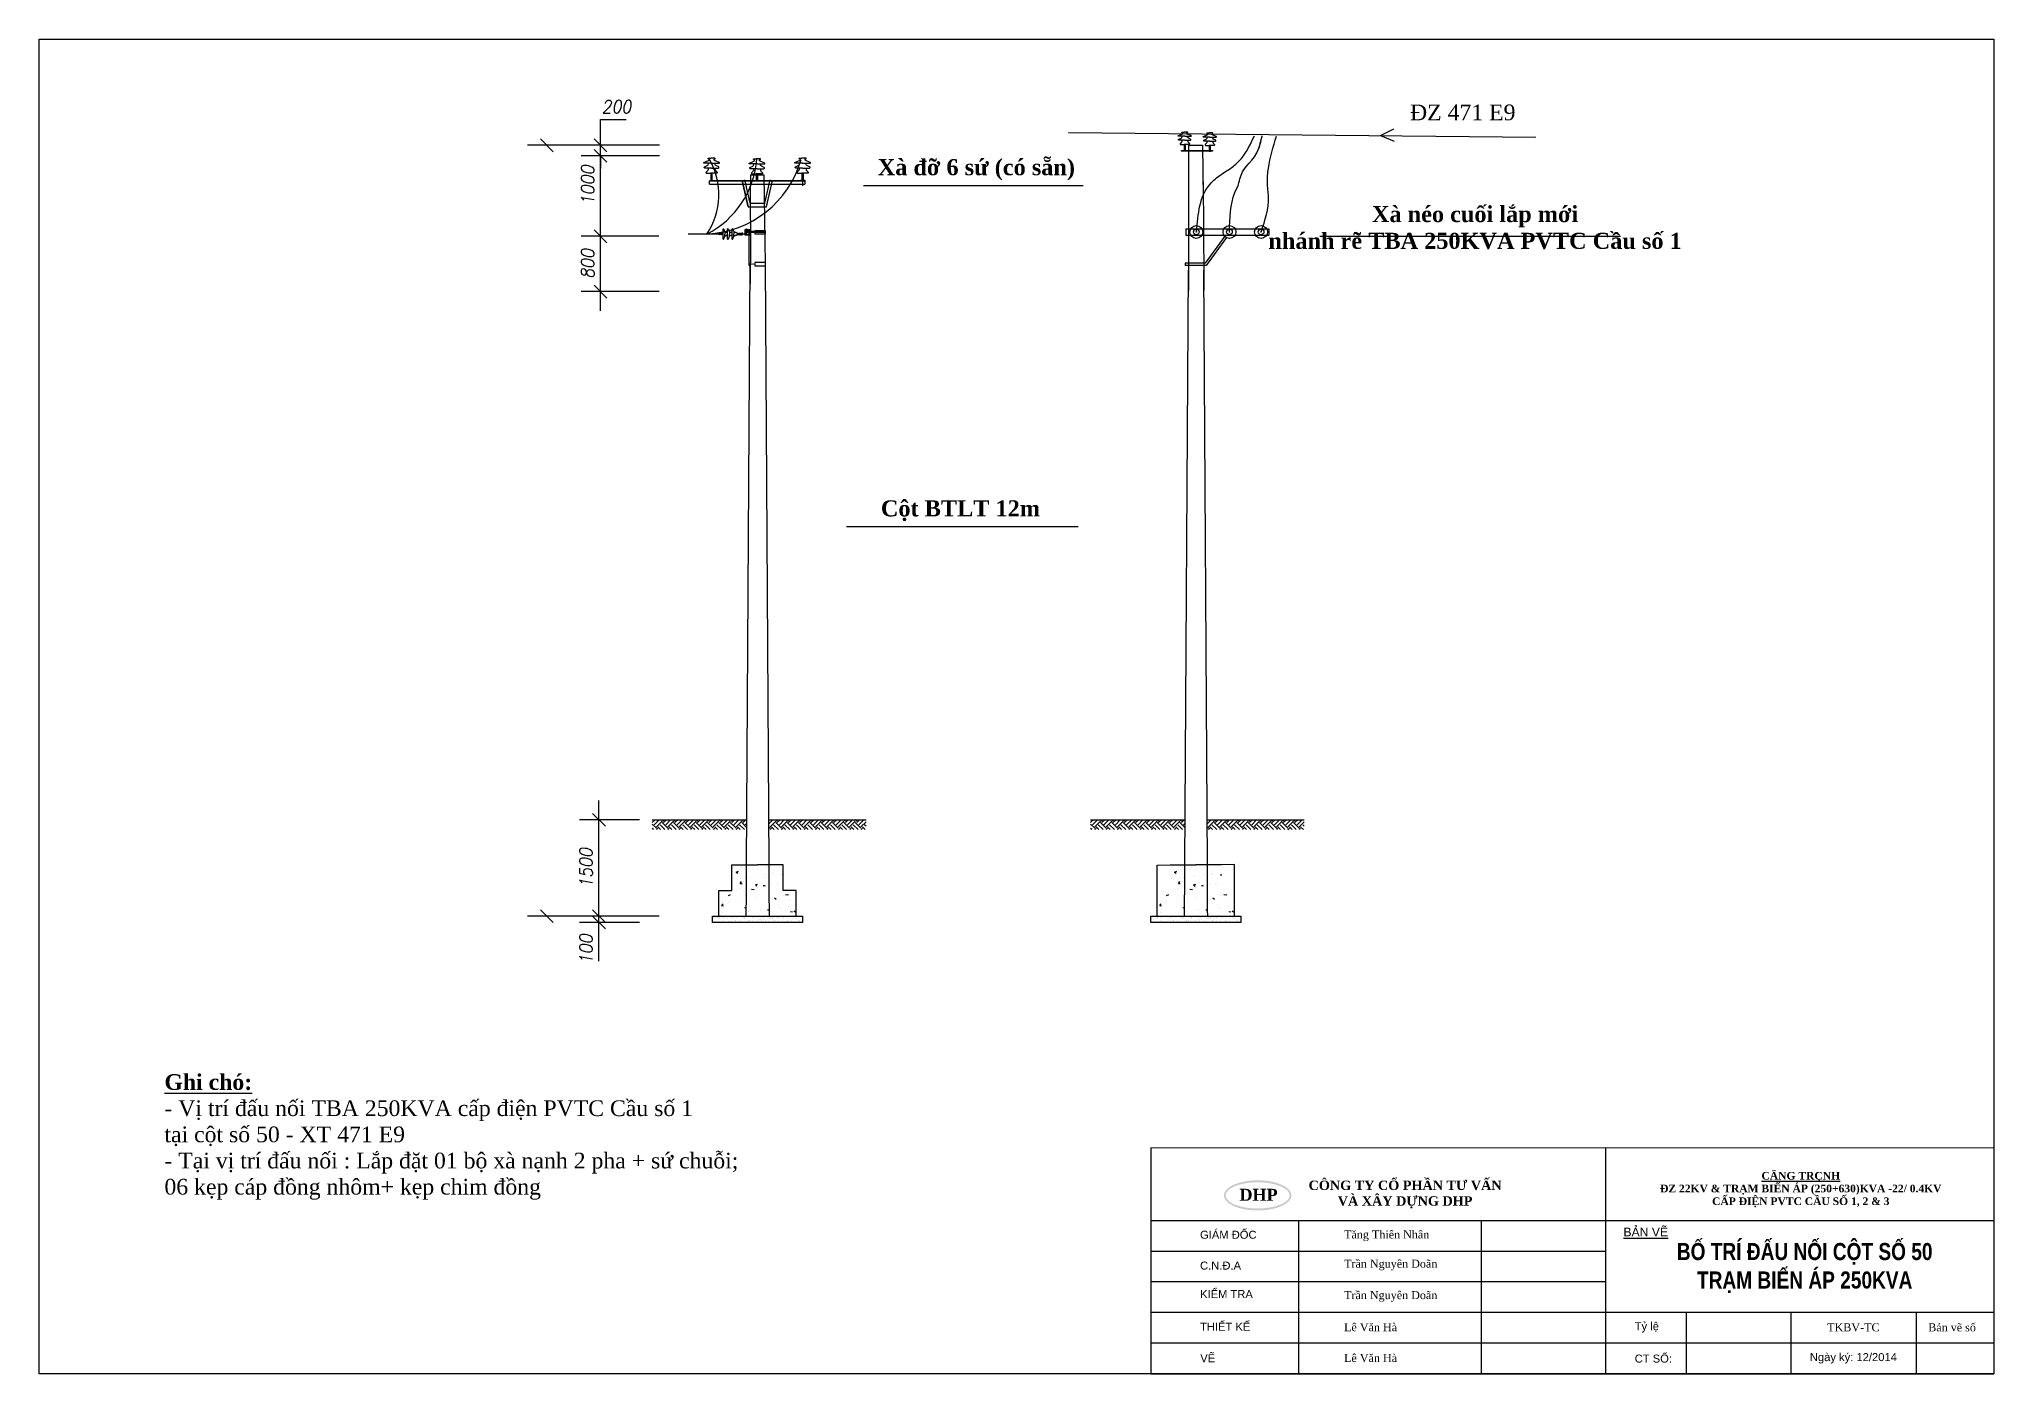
# Model space of a CAD drawing. Header units: inches. Extents: x -246336 to 136055, y -106871 to 69513.
# Drawn here: x -136536 to -116008, y -23762 to -9736 of the extents above; entities that cross this region are included whole.
import ezdxf

# ---------------------------------------------------------------- set-up
doc = ezdxf.new("R2010")
doc.units = ezdxf.units.IN
doc.header["$MEASUREMENT"] = 0
for name, pattern in [('ACAD_ISO10W100', [18.5, 12, -3, 0.5, -3]), ('DASHDOTX2', [2, 1, -0.5, 0, -0.5]), ('DASHEDX2', [1.5, 1, -0.5])]:
    doc.linetypes.add(name, pattern=pattern)
for name, color, linetype in [('kichthuoc', 7, 'Continuous'), ('KTEN', 7, 'Continuous'), ('T_VAT', 7, 'Continuous'), ('XA-TT1', 7, 'Continuous'), ('XA-TT2', 7, 'Continuous')]:
    doc.layers.add(name, color=color, linetype=linetype)
doc.styles.add('ANH', font='Vhavan.ttf', dxfattribs={"height": 2})
doc.styles.add('COM2', font='complex.shx', dxfattribs={"width": 0.9, "oblique": 10, "height": 2})
doc.styles.add('khung ten', font='Varr.ttf')
doc.styles.add('Kten', font='Vtimen.ttf')
doc.styles.add('VIET2', font='VNTIME_0.TTF', dxfattribs={"width": 0.8, "height": 2})
doc.styles.add('VIET25', font='VNTIME_0.TTF', dxfattribs={"height": 2.5})
doc.styles.add('VIET4', font='Vhtime.ttf', dxfattribs={"height": 4})

# ---------------------------------------------------------------- blocks, each defined once
blk = doc.blocks.new('*X142')
at = {"color": 0}
for p, q in [((96.01, 146.11), (96.01, 146.11)), ((98.68, 145.99), (98.68, 145.99)), ((99.67, 146.04), (99.67, 146.04)), ((96.02, 143.96), (96.02, 143.96)), ((96.08, 145.77), (96.08, 145.77)), ((96.48, 144.99), (96.83, 145.12)), ((96.48, 144.99), (96.73, 144.82)), ((97.06, 145.44), (97.06, 145.44)), ((97.08, 144.06), (97.08, 144.06)), ((97.08, 143.22), (97.32, 143.51)), ((97.08, 143.22), (97.38, 143.19)), ((97.14, 145.72), (97.14, 145.72)), ((97.34, 145.93), (97.34, 145.93)), ((97.68, 143.45), (97.68, 143.45)), ((97.91, 144.21), (97.91, 144.21)), ((99.46, 142.98), (99.81, 143.11)), ((99.46, 142.98), (99.71, 142.81)), ((99.6, 144.38), (99.6, 144.38)), ((99.73, 145.32), (99.73, 145.32)), ((100.35, 143.34), (100.35, 143.34)), ((100.74, 144.15), (100.74, 144.15)), ((101.07, 144.63), (101.07, 144.63)), ((101.34, 145.88), (101.34, 145.88)), ((101.94, 143.05), (101.94, 143.05)), ((102.2, 144.75), (102.2, 144.75)), ((102.32, 144.79), (102.32, 144.79)), ((102.4, 145.21), (102.4, 145.21)), ((102.9, 143.07), (102.9, 143.07)), ((103.02, 143.23), (103.02, 143.23)), ((103.65, 144.65), (103.65, 144.65)), ((103.66, 144.59), (103.79, 144.64)), ((103.66, 144.59), (103.79, 144.5)), ((94.18, 139.77), (94.43, 140.06)), ((94.39, 140.38), (94.39, 140.38)), ((94.45, 142.04), (94.45, 142.04)), ((94.71, 141.99), (94.71, 141.99)), ((95.26, 141.36), (95.61, 141.5)), ((95.28, 140.27), (95.28, 140.27)), ((96.6, 142.24), (96.6, 142.24)), ((96.96, 140.73), (96.96, 140.73)), ((97.02, 142.39), (97.02, 142.39)), ((98.44, 140.68), (98.44, 140.68)), ((98.84, 142.34), (99.28, 142.27)), ((99.54, 142.71), (99.54, 142.71)), ((99.69, 140.85), (99.69, 140.85)), ((99.76, 142.65), (99.76, 142.65)), ((100.66, 142.9), (100.96, 142.88)), ((101.01, 142.82), (101.01, 142.82)), ((101.59, 141.1), (101.59, 141.1)), ((102.05, 140.67), (102.05, 140.67)), ((102.45, 140.96), (102.7, 140.8)), ((103.1, 140), (103.1, 140)), ((103.85, 141.3), (103.85, 141.3)), ((104.17, 141.51), (104.62, 141.45)), ((104.71, 140.56), (104.71, 140.56)), ((104.74, 141.51), (104.74, 141.51)), ((93.97, 138.29), (93.97, 138.29)), ((94.18, 139.77), (94.48, 139.74)), ((94.33, 138.71), (94.33, 138.71)), ((97.13, 138.71), (97.13, 138.71)), ((97.77, 139.46), (98.07, 139.43)), ((98.38, 138.87), (98.38, 138.87)), ((100.27, 139.12), (100.27, 139.12)), ((101.36, 139.14), (101.66, 139.12)), ((103.43, 139.54), (103.43, 139.54)), ((104.68, 139.7), (104.68, 139.7)), ((104.94, 138.83), (105.24, 138.8)), ((105.43, 138.95), (105.68, 138.78)), ((105.77, 139.89), (105.77, 139.89))]:
    blk.add_line(p, q, dxfattribs=at)
blk = doc.blocks.new('*X141')
at = {"color": 0}
for p, q in [((84.21, 152.71), (84.63, 153.13)), ((84.85, 151.81), (84.21, 152.45)), ((84.52, 152.36), (85.29, 153.13)), ((84.85, 152.03), (85.74, 152.91)), ((86.16, 151.61), (85.41, 152.36)), ((85.96, 152.91), (85.74, 153.13)), ((86.62, 151.81), (85.74, 152.69)), ((85.96, 152.69), (86.4, 153.13)), ((86.29, 152.36), (87.06, 153.13)), ((86.62, 152.03), (87.5, 152.91)), ((87.93, 151.61), (87.17, 152.36)), ((88.39, 151.81), (87.5, 152.69)), ((87.73, 152.91), (87.51, 153.13)), ((87.73, 152.69), (88.17, 153.13)), ((88.06, 152.36), (88.83, 153.13)), ((88.39, 152.03), (89.27, 152.91)), ((89.69, 151.61), (88.94, 152.36)), ((89.49, 152.91), (89.27, 153.13)), ((90.16, 151.81), (89.27, 152.69)), ((89.49, 152.69), (89.93, 153.13)), ((89.82, 152.36), (90.6, 153.13)), ((90.16, 152.03), (91.04, 152.91)), ((91.46, 151.61), (90.71, 152.36)), ((91.26, 152.91), (91.04, 153.13)), ((91.92, 151.81), (91.04, 152.69)), ((91.26, 152.69), (91.7, 153.13)), ((91.59, 152.36), (92.36, 153.13)), ((91.92, 152.03), (92.81, 152.91)), ((93.23, 151.61), (92.48, 152.36)), ((93.03, 152.91), (92.81, 153.13)), ((93.69, 151.81), (92.81, 152.69)), ((93.03, 152.69), (93.47, 153.13)), ((93.36, 152.36), (94.13, 153.13)), ((93.69, 152.03), (94.58, 152.91)), ((95, 151.61), (94.24, 152.36)), ((94.8, 152.91), (94.58, 153.13)), ((95.46, 151.81), (94.58, 152.69)), ((94.8, 152.69), (95.24, 153.13)), ((95.13, 152.36), (95.9, 153.13)), ((95.46, 152.03), (96.34, 152.91)), ((96.77, 151.61), (96.01, 152.36)), ((97.23, 151.81), (96.34, 152.69)), ((96.56, 152.91), (96.35, 153.13)), ((96.56, 152.69), (97, 153.13)), ((96.9, 152.36), (97.67, 153.13)), ((97.23, 152.03), (98.11, 152.91)), ((98.53, 151.61), (97.78, 152.36)), ((98.33, 152.91), (98.11, 153.13)), ((98.85, 151.95), (98.11, 152.69)), ((98.33, 152.69), (98.77, 153.13)), ((98.66, 152.36), (98.86, 152.55)), ((102.29, 152.45), (102.97, 153.13)), ((102.29, 153.11), (102.31, 153.13)), ((102.53, 152.03), (103.41, 152.91)), ((103.84, 151.61), (103.08, 152.36)), ((104.3, 151.81), (103.41, 152.69)), ((103.64, 152.91), (103.42, 153.13)), ((103.64, 152.69), (104.08, 153.13)), ((103.97, 152.36), (104.74, 153.13)), ((104.3, 152.03), (105.18, 152.91)), ((105.6, 151.61), (104.85, 152.36)), ((105.4, 152.91), (105.18, 153.13)), ((106.07, 151.81), (105.18, 152.69)), ((105.4, 152.69), (105.84, 153.13)), ((105.73, 152.36), (106.51, 153.13)), ((106.07, 152.03), (106.95, 152.91)), ((107.37, 151.61), (106.62, 152.36)), ((107.17, 152.91), (106.95, 153.13)), ((107.83, 151.81), (106.95, 152.69)), ((107.17, 152.69), (107.61, 153.13)), ((107.5, 152.36), (108.27, 153.13)), ((107.83, 152.03), (108.72, 152.91)), ((109.14, 151.61), (108.39, 152.36)), ((108.94, 152.91), (108.72, 153.13)), ((109.6, 151.81), (108.72, 152.69)), ((108.94, 152.69), (109.38, 153.13)), ((109.27, 152.36), (110.04, 153.13)), ((109.6, 152.03), (110.49, 152.91)), ((110.91, 151.61), (110.15, 152.36)), ((110.71, 152.91), (110.49, 153.13)), ((111.37, 151.81), (110.49, 152.69)), ((110.71, 152.69), (111.15, 153.13)), ((111.04, 152.36), (111.81, 153.13)), ((111.37, 152.03), (112.25, 152.91)), ((112.68, 151.61), (111.92, 152.36)), ((113.14, 151.81), (112.25, 152.69)), ((112.47, 152.91), (112.26, 153.13)), ((112.47, 152.69), (112.91, 153.13)), ((112.81, 152.36), (113.58, 153.13)), ((113.14, 152.03), (114.02, 152.91)), ((114.44, 151.61), (113.69, 152.36)), ((114.24, 152.91), (114.02, 153.13)), ((114.9, 151.81), (114.02, 152.69)), ((114.24, 152.69), (114.68, 153.13)), ((114.57, 152.36), (115.34, 153.13)), ((114.9, 152.03), (115.79, 152.91)), ((116.21, 151.61), (115.46, 152.36)), ((116.01, 152.91), (115.79, 153.13)), ((116.67, 151.81), (115.79, 152.69)), ((116.01, 152.69), (116.45, 153.13)), ((116.34, 152.36), (117.11, 153.13)), ((116.67, 152.03), (117.46, 152.82)), ((117.46, 152.12), (117.23, 152.36)), ((84.39, 151.61), (84.21, 151.79)), ((84.87, 151.61), (85.07, 151.81)), ((85.5, 151.61), (85.07, 152.03)), ((86.64, 151.61), (86.84, 151.81)), ((87.26, 151.61), (86.84, 152.03)), ((88.41, 151.61), (88.61, 151.81)), ((89.03, 151.61), (88.61, 152.03)), ((90.18, 151.61), (90.38, 151.81)), ((90.8, 151.61), (90.38, 152.03)), ((91.94, 151.61), (92.14, 151.81)), ((92.57, 151.61), (92.14, 152.03)), ((93.71, 151.61), (93.91, 151.81)), ((94.34, 151.61), (93.91, 152.03)), ((95.48, 151.61), (95.68, 151.81)), ((96.1, 151.61), (95.68, 152.03)), ((97.25, 151.61), (97.45, 151.81)), ((97.87, 151.61), (97.45, 152.03)), ((102.53, 151.81), (102.3, 152.04)), ((102.55, 151.61), (102.75, 151.81)), ((103.17, 151.61), (102.75, 152.03)), ((104.32, 151.61), (104.52, 151.81)), ((104.94, 151.61), (104.52, 152.03)), ((106.09, 151.61), (106.29, 151.81)), ((106.71, 151.61), (106.29, 152.03)), ((107.85, 151.61), (108.05, 151.81)), ((108.48, 151.61), (108.05, 152.03)), ((109.62, 151.61), (109.82, 151.81)), ((110.25, 151.61), (109.82, 152.03)), ((111.39, 151.61), (111.59, 151.81)), ((112.01, 151.61), (111.59, 152.03)), ((113.16, 151.61), (113.36, 151.81)), ((113.78, 151.61), (113.36, 152.03)), ((114.92, 151.61), (115.13, 151.81)), ((115.55, 151.61), (115.13, 152.03)), ((116.69, 151.61), (116.89, 151.81)), ((117.32, 151.61), (116.89, 152.03))]:
    blk.add_line(p, q, dxfattribs=at)
blk = doc.blocks.new('*X140')
at = {"color": 0}
for p, q in [((93.65, 137.9), (93.65, 137.9)), ((93.76, 137.84), (93.76, 137.84)), ((93.91, 137.94), (93.91, 137.94)), ((94.02, 137.32), (94.02, 137.32)), ((94.32, 137.99), (94.32, 137.99)), ((94.51, 137.36), (94.51, 137.36)), ((94.56, 137.99), (94.56, 137.99)), ((94.62, 137.78), (94.62, 137.78)), ((94.65, 137.91), (94.65, 137.91)), ((95, 138.08), (95, 138.08)), ((95.08, 137.51), (95.08, 137.51)), ((95.1, 137.98), (95.1, 137.98)), ((95.26, 138.11), (95.26, 138.11)), ((95.31, 137.85), (95.31, 137.85)), ((95.32, 137.34), (95.32, 137.34)), ((95.97, 137.83), (95.97, 137.83)), ((96.07, 137.36), (96.07, 137.36)), ((96.59, 137.95), (96.59, 137.95)), ((96.6, 137.33), (96.6, 137.33)), ((96.66, 137.98), (96.66, 137.98)), ((96.87, 137.85), (96.87, 137.85)), ((97.08, 137.49), (97.08, 137.49)), ((97.18, 137.41), (97.18, 137.41)), ((97.28, 137.85), (97.28, 137.85)), ((97.63, 137.37), (97.63, 137.37)), ((97.95, 137.38), (97.95, 137.38)), ((98.15, 137.2), (98.15, 137.2)), ((98.22, 137.99), (98.22, 137.99)), ((98.41, 137.23), (98.41, 137.23)), ((98.43, 137.85), (98.43, 137.85)), ((98.56, 137.84), (98.56, 137.84)), ((98.59, 137.93), (98.59, 137.93)), ((98.68, 137.85), (98.68, 137.85)), ((98.81, 137.29), (98.81, 137.29)), ((99.11, 137.45), (99.11, 137.45)), ((99.19, 137.37), (99.19, 137.37)), ((99.26, 137.4), (99.26, 137.4)), ((99.49, 137.38), (99.49, 137.38)), ((99.75, 137.41), (99.75, 137.41)), ((99.77, 137.99), (99.77, 137.99)), ((99.91, 137.89), (99.91, 137.89)), ((99.98, 137.85), (99.98, 137.85)), ((100.16, 137.47), (100.16, 137.47)), ((100.54, 137.39), (100.54, 137.39)), ((100.62, 137.89), (100.62, 137.89)), ((100.74, 137.37), (100.74, 137.37)), ((100.84, 137.56), (100.84, 137.56)), ((101.1, 137.59), (101.1, 137.59)), ((101.12, 137.43), (101.12, 137.43)), ((101.21, 137.35), (101.21, 137.35)), ((101.22, 137.91), (101.22, 137.91)), ((101.33, 137.99), (101.33, 137.99)), ((101.51, 137.64), (101.51, 137.64)), ((101.54, 137.86), (101.54, 137.86)), ((101.89, 137.44), (101.89, 137.44)), ((102.19, 137.73), (102.19, 137.73)), ((102.3, 137.37), (102.3, 137.37)), ((102.45, 137.77), (102.45, 137.77)), ((102.5, 137.9), (102.5, 137.9)), ((102.62, 137.87), (102.62, 137.87)), ((102.71, 137.79), (102.71, 137.79)), ((102.85, 137.82), (102.85, 137.82)), ((102.89, 137.99), (102.89, 137.99)), ((103.1, 137.86), (103.1, 137.86)), ((103.15, 137.39), (103.15, 137.39)), ((103.2, 137.46), (103.2, 137.46)), ((103.53, 137.91), (103.53, 137.91)), ((103.79, 137.94), (103.79, 137.94)), ((103.85, 137.95), (103.85, 137.95)), ((103.86, 137.38), (103.86, 137.38)), ((104.2, 138), (104.2, 138)), ((104.44, 138), (104.44, 138)), ((104.48, 137.45), (104.48, 137.45)), ((104.65, 137.83), (104.65, 137.83)), ((104.66, 137.86), (104.66, 137.86)), ((104.88, 138.09), (104.88, 138.09)), ((105.14, 138.12), (105.14, 138.12)), ((105.15, 137.97), (105.15, 137.97)), ((105.15, 137.37), (105.15, 137.37)), ((105.24, 137.29), (105.24, 137.29)), ((105.41, 137.38), (105.41, 137.38)), ((105.83, 137.5), (105.83, 137.5)), ((106, 138), (106, 138)), ((106.21, 137.87), (106.21, 137.87)), ((106.43, 137.96), (106.43, 137.96)), ((106.65, 137.81), (106.65, 137.81)), ((106.74, 137.72), (106.74, 137.72)), ((106.97, 137.38), (106.97, 137.38)), ((107.14, 137.52), (107.14, 137.52)), ((107.18, 137.33), (107.18, 137.33)), ((107.56, 138), (107.56, 138))]:
    blk.add_line(p, q, dxfattribs=at)
blk = doc.blocks.new('_OBLIQUE')
at = {"color": 0, "linetype": 'ByBlock'}
blk.add_line((-0.5, -0.5), (0.5, 0.5), dxfattribs=at)
blk = doc.blocks.new('SUDUNG')
at = {"layer": 'XA-TT1', "linetype": 'Continuous'}
for points in [[(0, 1.17), (-0.52, 1.17, -0.756652), (-0.53, 1.23), (-0.21, 1.36, 0.805003), (-0.22, 1.48, -1.319257), (-0.22, 1.52), (-0.06, 1.52)], [(0, 1.17), (0.52, 1.17, 0.756652), (0.53, 1.23), (0.21, 1.36, -0.805003), (0.22, 1.48, 1.319257), (0.22, 1.52), (-0.06, 1.52)], [(0, 0.84), (-0.47, 0.84, -0.745259), (-0.49, 0.92), (-0.3, 1.01, 0.255502), (-0.21, 1.16)], [(-0.21, 0.84), (-0.27, 0.67), (-0.38, 0.55, 0.566381), (-0.35, 0.48), (0, 0.48)], [(0, 0.84), (0.47, 0.84, 0.745259), (0.49, 0.92), (0.3, 1.01, -0.255502), (0.21, 1.16)], [(0.21, 0.84), (0.27, 0.67), (0.38, 0.55, -0.566381), (0.35, 0.48), (0, 0.48)]]:
    blk.add_lwpolyline(points, format="xyb", dxfattribs=at)
blk.add_lwpolyline([(-0.05, 0.48), (-0.05, 0), (0.05, 0), (0.05, 0.48)], close=True, dxfattribs=at)
blk = doc.blocks.new('A$C12321B95')
at = {"layer": 'XA-TT1', "linetype": 'Continuous', "xscale": -2.7, "yscale": 2.7, "zscale": 2.7, "rotation": 90}
blk.add_blockref('SUDUNG', (4.09, 1.48), dxfattribs=at)
blk = doc.blocks.new('546')
for p, q in [((26076, 3613), (26074.9, 3613)), ((26075.2, 3613), (26075.2, 3613)), ((26075.5, 3613), (26075.2, 3613)), ((26075.5, 3613.2), (26075.3, 3613.2)), ((26075.3, 3613), (26075.3, 3613.1)), ((26075.4, 3613.1), (26075.4, 3613)), ((26075.4, 3613.1), (26075.4, 3613)), ((26075.5, 3613.2), (26075.6, 3613.2)), ((26075.5, 3613), (26075.8, 3613)), ((26075.6, 3613.1), (26075.6, 3613)), ((26075.7, 3613), (26075.7, 3613.1)), ((26075.8, 3613), (26075.8, 3613)), ((26076, 3613), (26076.4, 3613.3)), ((26077.1, 3613.3), (26076.4, 3613.3)), ((26085.4, 3617.6), (26084.3, 3614.6)), ((26084.3, 3614.6), (26084.3, 3612.5)), ((26086.3, 3618), (26085.9, 3618)), ((26086.3, 3618), (26086.3, 3607)), ((26090.2, 3617.6), (26089.1, 3614.6)), ((26089.1, 3614.6), (26089.1, 3612.5)), ((26091, 3618), (26090.7, 3618)), ((26091, 3618), (26091, 3607)), ((26094.9, 3617.6), (26093.8, 3614.6)), ((26093.8, 3614.6), (26093.8, 3612.5)), ((26095.7, 3618), (26095.4, 3618)), ((26095.7, 3618), (26095.7, 3607)), ((26095.8, 3613.1), (26097.1, 3613.1)), ((26097.3, 3612.9), (26097.2, 3613)), ((26097.6, 3612.9), (26097.6, 3613)), ((26097.8, 3613.1), (26099.4, 3613.1)), ((26098.1, 3613.1), (26098.2, 3613.1)), ((26077.1, 3612.8), (26074.9, 3612.8)), ((26077.1, 3612.1), (26074.9, 3612.1)), ((26076, 3612), (26074.9, 3612)), ((26075.2, 3611.9), (26075.2, 3612)), ((26075.5, 3611.9), (26075.2, 3611.9)), ((26075.5, 3611.9), (26075.3, 3611.9)), ((26075.3, 3611.9), (26075.3, 3611.8)), ((26075.5, 3611.7), (26075.3, 3611.7)), ((26075.4, 3612.1), (26075.4, 3612.8)), ((26075.4, 3611.8), (26075.4, 3611.9)), ((26075.4, 3611.8), (26075.4, 3611.9)), ((26075.4, 3611.7), (26075.4, 3611.6)), ((26075.4, 3611.6), (26075.5, 3611.6)), ((26075.4, 3611.6), (26075.4, 3611.6)), ((26075.4, 3611.6), (26075.5, 3611.6)), ((26075.5, 3611.9), (26075.6, 3611.9)), ((26075.5, 3611.9), (26075.8, 3611.9)), ((26075.5, 3611.7), (26075.6, 3611.7)), ((26075.6, 3611.6), (26075.5, 3611.6)), ((26075.6, 3611.6), (26075.5, 3611.6)), ((26075.6, 3612.1), (26075.6, 3612.8)), ((26075.6, 3611.8), (26075.6, 3611.9)), ((26075.6, 3611.7), (26075.6, 3611.6)), ((26075.6, 3611.6), (26075.6, 3611.6)), ((26075.7, 3611.9), (26075.7, 3611.8)), ((26075.8, 3611.9), (26075.8, 3612)), ((26076, 3612), (26076.4, 3611.6)), ((26077.1, 3611.6), (26076.4, 3611.6)), ((26077.1, 3612.8), (26078, 3612.8)), ((26077.1, 3612.1), (26078, 3612.1)), ((26077.9, 3612.1), (26078.1, 3612.1)), ((26078, 3612.8), (26078.1, 3612.8)), ((26079.5, 3612.8), (26080.3, 3612.8)), ((26079.5, 3612.1), (26080.3, 3612.1)), ((26084.3, 3610.3), (26084.3, 3612.5)), ((26085.4, 3607.3), (26084.3, 3610.3)), ((26086.3, 3607), (26085.9, 3607)), ((26089.1, 3610.3), (26089.1, 3612.5)), ((26090.2, 3607.3), (26089.1, 3610.3)), ((26091, 3607), (26090.7, 3607)), ((26093.8, 3610.3), (26093.8, 3612.5)), ((26094.9, 3607.3), (26093.8, 3610.3)), ((26095.7, 3607), (26095.4, 3607)), ((26095.8, 3611.8), (26097.1, 3611.8)), ((26097.3, 3612), (26097.2, 3611.9)), ((26097.6, 3612), (26097.6, 3611.9)), ((26097.8, 3611.8), (26099.4, 3611.8)), ((26098.1, 3611.8), (26098.2, 3611.8))]:
    blk.add_line(p, q)
at = {"color": 4}
for p, q in [((26075.5, 3613.7), (26075.5, 3611)), ((26075.4, 3612.1), (26075.4, 3612.3)), ((26075.4, 3612.3), (26075.6, 3612.3)), ((26075.4, 3611.6), (26075.4, 3611.7)), ((26075.6, 3612.1), (26075.6, 3612.3)), ((26075.6, 3611.6), (26075.6, 3611.7))]:
    blk.add_line(p, q, dxfattribs=at)
at = {"color": 9}
for p, q in [((26100.1, 3612.6), (26105.1, 3612.6)), ((26100.1, 3612.3), (26105.3, 3612.3))]:
    blk.add_line(p, q, dxfattribs=at)
for centre, radius in [((26078.8, 3612.5), 0.528), ((26077.1, 3612.5), 0.372)]:
    blk.add_circle(centre, radius)
for centre, radius, start, end in [((26075.3, 3613.1), 0.0644, 32.9022, 147.0978), ((26075.5, 3612.9), 0.224, 60.3023, 119.6977), ((26075.5, 3612.9), 0.224, 60.3023, 119.6977), ((26075.6, 3613.1), 0.0644, 32.9022, 147.0978), ((26077.1, 3612.5), 0.868, 25.3769, 90), ((26078.8, 3612.5), 0.803, 213.6951, 146.3049), ((26080.9, 3612.5), 0.753, 90, 270), ((26085.9, 3617.5), 0.496, 90, 160.2802), ((26090.7, 3617.5), 0.496, 90, 160.2802), ((26095.4, 3617.5), 0.496, 90, 160.2802), ((26096.9, 3612.8), 0.37, 25.6706, 58.4804), ((26098, 3612.8), 0.37, 121.5196, 154.3294), ((26099.4, 3612.5), 0.686, 270, 90), ((26075.3, 3611.9), 0.0644, 32.9022, 147.0978), ((26075.3, 3611.8), 0.0644, 212.9022, 327.0978), ((26075.5, 3611.7), 0.224, 60.3023, 119.6977), ((26075.5, 3611.9), 0.224, 240.3023, 299.6977), ((26075.5, 3611.9), 0.224, 240.3023, 299.6977), ((26075.6, 3611.9), 0.0644, 32.9022, 147.0978), ((26075.6, 3611.8), 0.0644, 212.9022, 327.0978), ((26077.1, 3612.5), 0.868, 270, 334.6231), ((26078, 3613), 0.165, 270, 326.3049), ((26078, 3611.9), 0.165, 33.6951, 90), ((26085.9, 3607.5), 0.496, 199.7198, 270), ((26090.7, 3607.5), 0.496, 199.7198, 270), ((26095.4, 3607.5), 0.496, 199.7198, 270), ((26096.9, 3612.1), 0.37, 301.5196, 334.3294), ((26097.4, 3613.1), 0.198, 225.0339, 314.9661), ((26097.4, 3611.9), 0.198, 45.0339, 134.9661), ((26098, 3612.1), 0.37, 205.6706, 238.4804), ((26099.4, 3612.5), 0.293, 90, 270), ((26099.4, 3612.5), 0.293, 270, 90)]:
    blk.add_arc(centre, radius, start, end)
for points in [[(26080.9, 3613.2), (26081.3, 3613.3), (26081.7, 3613.6), (26082.2, 3614.1), (26083.5, 3614.3), (26083.9, 3614.7), (26084.3, 3614.6)], [(26080.9, 3611.7), (26081.3, 3611.6), (26081.7, 3611.3), (26082.2, 3610.8), (26083.5, 3610.7), (26083.9, 3610.2), (26084.3, 3610.3)]]:
    blk.add_spline(points, degree=3)
for points, knots in [([(26086.3, 3613.4), (26086.3, 3613.5), (26086.6, 3613.7), (26087.1, 3614.4), (26088.2, 3613.9), (26088.6, 3614.8), (26089, 3614.6), (26089.1, 3614.6)], [17.292777, 17.292777, 17.292777, 17.292777, 24.779036, 47.769228, 85.139292, 103.993282, 117.459235, 117.459235, 117.459235, 117.459235]), ([(26091, 3613.5), (26091.1, 3613.5), (26091.3, 3613.8), (26091.7, 3614.4), (26092.9, 3613.9), (26093.3, 3614.8), (26093.7, 3614.6), (26093.8, 3614.6)], [20.754354, 20.754354, 20.754354, 20.754354, 24.779036, 47.769228, 85.139292, 103.993282, 117.459235, 117.459235, 117.459235, 117.459235]), ([(26086.3, 3611.5), (26086.3, 3611.4), (26086.6, 3611.2), (26087.1, 3610.5), (26088.2, 3611), (26088.6, 3610.1), (26089, 3610.3), (26089.1, 3610.3)], [17.292777, 17.292777, 17.292777, 17.292777, 24.779036, 47.769228, 85.139292, 103.993282, 117.459235, 117.459235, 117.459235, 117.459235]), ([(26091, 3611.4), (26091.1, 3611.4), (26091.3, 3611.2), (26091.7, 3610.5), (26092.9, 3611), (26093.3, 3610.1), (26093.7, 3610.3), (26093.8, 3610.3)], [20.754354, 20.754354, 20.754354, 20.754354, 24.779036, 47.769228, 85.139292, 103.993282, 117.459235, 117.459235, 117.459235, 117.459235])]:
    blk.add_open_spline(points, degree=3, knots=knots)
blk.add_open_spline([(26105.1, 3612.6), (26105.1, 3612.6), (26105.2, 3612.4), (26105.2, 3612.3), (26105.3, 3612.3)], degree=3, knots=[23.521858, 23.521858, 23.521858, 23.521858, 27.44351, 31.421956, 31.421956, 31.421956, 31.421956], dxfattribs=at)
blk = doc.blocks.new('TDE')
h = blk.add_hatch(color=5)
edge = h.paths.add_edge_path()
edge.add_ellipse((2364, -115), major_axis=(-277, 0), ratio=0.448156, start_angle=0, end_angle=360)
edge = h.paths.add_edge_path(flags=16)
edge.add_ellipse((2364, -115), major_axis=(262, 0), ratio=0.409156, start_angle=0, end_angle=360)
h.paths.add_polyline_path([(2191, -37), (2540, -37), (2540, -184), (2191, -184)], flags=8)
at = {"insert": (2215, -61), "char_height": 98, "width": 363.53, "attachment_point": 1, "style": 'ANH'}
blk.add_mtext('{\\fTimes New Roman|b1|i0|c0|p18;\\C1;DHP}', dxfattribs=at)

msp = doc.modelspace()

# ---------------------------------------------------------------- hatches: boundary and pattern name
h = msp.add_hatch(color=256)
edge = h.paths.add_edge_path()
edge.add_arc((-124384.442, -11762.977), 1.826, 0, 360)
h = msp.add_hatch(color=256)
edge = h.paths.add_edge_path()
edge.add_arc((-124035.742, -11762.992), 1.826, 0, 360)
h = msp.add_hatch(color=256)
edge = h.paths.add_edge_path()
edge.add_arc((-123704.054, -11762.775), 1.826, 0, 360)

# ---------------------------------------------------------------- linework, layer by layer
at = {"color": 4}
for p, q in [((-130640.282, -10852.058), (-130640.282, -10582.058)), ((-130640.282, -10582.058), (-130371.77, -10582.058)), ((-130022.358, -10852.058), (-131406.509, -10852.058)), ((-130022.358, -10852.058), (-130842.782, -10852.058)), ((-130640.282, -11784.692), (-130640.282, -10759.903)), ((-130640.282, -10962.403), (-130640.282, -10852.058)), ((-130022.459, -10962.403), (-130842.782, -10962.403)), ((-130022.459, -10962.403), (-130842.782, -10962.403)), ((-130640.282, -10962.403), (-130640.282, -11097.403)), ((-130640.282, -12592.123), (-130640.282, -11605.388)), ((-130029.42, -11807.887), (-130842.782, -11807.887)), ((-130029.375, -11807.888), (-130842.782, -11807.888)), ((-130025.583, -12389.623), (-130842.782, -12389.623)), ((-130026.225, -18952.125), (-131406.509, -18952.125))]:
    msp.add_line(p, q, dxfattribs=at)
at = {"linetype": 'Continuous'}
msp.add_line((-125726.34, -10717.104), (-120818.841, -10767.327), dxfattribs=at)
for p, q in [((-129070.27, -11460.771), (-128920.214, -11458.715)), ((-129090.073, -11500.146), (-128896.969, -11499.187)), ((-129087.834, -11497.333), (-128899.208, -11496.374)), ((-129448.201, -11784.612), (-129719.35, -11784.612)), ((-129126.675, -11744.777), (-129126.675, -11793.317)), ((-129126.675, -11793.317), (-129078.075, -11793.377)), ((-129123.857, -11744.777), (-129123.857, -11789.849)), ((-129123.857, -11789.849), (-129078.183, -11789.849)), ((-123088.745, -11806.111), (-119928.887, -11806.111)), ((-119239.813, -23113.169), (-119239.813, -23762.326))]:
    msp.add_line(p, q)
at = {"color": 7}
for p, q in [((-124440.515, -11729.095), (-124427.015, -11729.095)), ((-123647.963, -11729.095), (-123661.463, -11729.095))]:
    msp.add_line(p, q, dxfattribs=at)
at = {"color": 2}
for p, q in [((-124086.285, -11807.789), (-124292.626, -12089.958)), ((-124068.408, -11822.104), (-124279.59, -12114.628)), ((-124292.626, -12089.958), (-124500.494, -12089.958)), ((-124500.494, -12089.958), (-124500.479, -12114.628)), ((-124279.59, -12114.628), (-124500.479, -12114.628))]:
    msp.add_line(p, q, dxfattribs=at)
at = {"color": 4, "linetype": 'Continuous'}
for p, q in [((-130231.802, -17939.625), (-130859.82, -17939.625)), ((-130231.802, -19019.625), (-130859.82, -19019.625))]:
    msp.add_line(p, q, dxfattribs=at)
for points in [[(-136536.48, -9736.032), (-116008.451, -9736.032), (-116008.451, -23762.326), (-136536.48, -23762.326)], [(-124539.233, -10905.803), (-124212.508, -10905.803), (-124212.508, -10914.555), (-124539.233, -10914.555)], [(-124483.335, -10905.803), (-124302.857, -10905.803), (-124302.857, -10914.555), (-124483.335, -10914.555)], [(-128923.251, -11766.883), (-129119.93, -11766.883), (-129119.93, -11754.46), (-128923.251, -11754.46)]]:
    msp.add_lwpolyline(points, close=True)
for points in [[(-129496.914, -11222.683), (-128495.664, -11222.683)], [(-129496.914, -11226.621), (-128495.664, -11226.621)], [(-129496.914, -11262.058), (-128495.664, -11262.058)], [(-129090.073, -11500.146), (-129153.855, -11222.833)], [(-129087.834, -11497.333), (-129151.114, -11222.203)], [(-129070.27, -11460.771), (-129126.445, -11216.529)], [(-128916.772, -11459.812), (-128860.597, -11215.57)], [(-128899.208, -11496.374), (-128835.928, -11221.244)], [(-128896.969, -11499.187), (-128833.187, -11221.874)], [(-128540.664, -11219.308), (-128540.664, -11222.683)], [(-128540.664, -11219.308), (-128495.664, -11219.308)], [(-128540.664, -11222.683), (-128495.664, -11222.683)], [(-128495.664, -11219.308), (-128495.664, -11222.683)], [(-128495.664, -11222.683), (-128495.664, -11262.058)], [(-128920.007, -11473.874), (-128916.772, -11459.812)], [(-129162.353, -11787.058), (-129162.353, -11781.435), (-129112.549, -11781.435), (-129112.544, -11731.631), (-129106.921, -11731.631), (-129106.921, -11787.058), (-129162.353, -11787.058)]]:
    msp.add_lwpolyline(points)
at = {"color": 9, "linetype": 'ACAD_ISO10W100', "ltscale": 0.5}
msp.add_lwpolyline([(-128518.164, -11201.111), (-128518.164, -11277.996)], dxfattribs=at)
at = {"color": 4, "linetype": 'DASHDOTX2'}
for points in [[(-129021.59, -11766.883), (-129087.791, -11766.883)], [(-129021.59, -11766.883), (-129087.791, -11766.883)], [(-129021.59, -12101.003), (-129087.791, -12101.003)], [(-129021.59, -12101.003), (-129087.791, -12101.003)]]:
    msp.add_lwpolyline(points, dxfattribs=at)
at = {"color": 3}
msp.add_lwpolyline([(-129078.165, -11771.382), (-129082.15, -11771.382), (-129082.15, -12112.061), (-129078.165, -12112.061)], close=True, dxfattribs=at)
at = {"color": 2}
for points in [[(-128907.417, -11750.107), (-129021.59, -11750.107), (-129021.59, -11783.658), (-128907.417, -11783.658)], [(-128907.417, -11750.107), (-129021.59, -11750.107), (-129021.59, -11783.658), (-128907.417, -11783.658)], [(-128907.417, -12084.227), (-129021.59, -12084.227), (-129021.59, -12117.778), (-128907.417, -12117.778)], [(-128907.417, -12084.227), (-129021.59, -12084.227), (-129021.59, -12117.778), (-128907.417, -12117.778)]]:
    msp.add_lwpolyline(points, close=True, dxfattribs=at)
for centre, radius in [((-124384.442, -11762.977), 67.538), ((-124035.742, -11762.992), 67.538), ((-123704.054, -11762.775), 67.538), ((-124384.442, -11762.977), 29.717), ((-124384.442, -11762.977), 1.826), ((-124035.742, -11762.992), 29.717), ((-124035.742, -11762.992), 1.826), ((-123704.054, -11762.775), 29.717), ((-123704.054, -11762.775), 1.826)]:
    msp.add_circle(centre, radius)
for centre, radius, start, end in [((-129957.893, -10928.447), 959.528, 296.8391997, 355.9447881), ((-130145.656, -11370.506), 746.39, 326.3022914, 29.7451079), ((-129574.577, -10702.717), 1083.045, 272.6407466, 344.0580149)]:
    msp.add_arc(centre, radius, start, end)
at = {"layer": 'kichthuoc', "color": 6}
for p, q in [((-124861.253, -21383.729), (-124861.253, -23762.326)), ((-124861.253, -21383.729), (-124861.253, -23762.326)), ((-124861.253, -21385.514), (-116008.451, -21383.729)), ((-124861.253, -21385.514), (-124861.253, -23762.326)), ((-116008.451, -21383.729), (-116008.451, -23762.326)), ((-116008.451, -21570.211), (-116008.451, -23762.326)), ((-124861.253, -23762.326), (-116008.451, -23762.326)), ((-124167.193, -23762.326), (-116008.451, -23762.326))]:
    msp.add_line(p, q, dxfattribs=at)
at = {"layer": 'KTEN'}
for p, q in [((-120087.86, -21384.551), (-120087.822, -23761.504)), ((-124861.253, -22150.083), (-116008.451, -22150.083)), ((-123311.541, -22150.083), (-123311.541, -23762.326)), ((-123311.309, -22150.02), (-123311.309, -23762.263)), ((-121392.972, -22150.083), (-121392.972, -23762.326)), ((-124861.253, -22471.112), (-120087.822, -22471.112)), ((-124861.253, -22792.14), (-120087.822, -22792.14)), ((-124861.253, -23113.169), (-120087.822, -23113.169)), ((-120087.822, -23113.169), (-116008.451, -23113.169)), ((-118142.434, -23113.169), (-118142.434, -23762.326)), ((-118142.203, -23113.106), (-118142.203, -23762.263)), ((-116826.318, -23113.169), (-116826.318, -23762.326)), ((-124861.253, -23434.198), (-120087.822, -23434.198)), ((-120087.822, -23434.198), (-116008.451, -23434.198))]:
    msp.add_line(p, q, dxfattribs=at)
at = {"layer": 'XA-TT1', "color": 3}
for q in [(-122309.053, -10680.773), (-122307.237, -10807.718)]:
    msp.add_line((-122451.672, -10750.616), q, dxfattribs=at)
at = {"layer": 'XA-TT1'}
msp.add_line((-129496.914, -11262.058), (-129496.914, -11226.621), dxfattribs=at)
at = {"layer": 'XA-TT2', "color": 2, "ltscale": 5}
for p, q in [((-124465.126, -10852.058), (-124465.263, -11908.173)), ((-124320.339, -10852.058), (-124313.318, -11403.289)), ((-129066.874, -11161.455), (-129067.727, -11403.29)), ((-129066.933, -11161.455), (-129066.966, -11204.79)), ((-128925.7, -11161.455), (-128920.973, -11403.296)), ((-128925.312, -11161.455), (-128925.251, -11204.79)), ((-124314.931, -11104.814), (-124310.276, -11612.086)), ((-129068.84, -11400.901), (-129067.511, -11874.622)), ((-128920.973, -11403.296), (-128911.473, -12096.918)), ((-124310.276, -11612.086), (-124305.734, -12375.112)), ((-129067.511, -11874.622), (-129070.091, -12308.102)), ((-129072.984, -12096.918), (-129110.578, -18412.125)), ((-128911.473, -12096.918), (-128873.878, -18412.125)), ((-124465.263, -11908.173), (-124467.644, -12377.294)), ((-124470.936, -12163.928), (-124508.131, -18412.125)), ((-124308.626, -12163.928), (-124271.431, -18412.125))]:
    msp.add_line(p, q, dxfattribs=at)
at = {"layer": 'XA-TT2', "color": 4, "linetype": 'Continuous'}
for p, q in [((-130657.32, -10941.792), (-130657.32, -10941.792)), ((-130657.32, -19426.307), (-130657.32, -17737.125))]:
    msp.add_line(p, q, dxfattribs=at)
at = {"layer": 'XA-TT2', "color": 3}
for p, q in [((-125572.624, -11277.258), (-127880.765, -11277.258)), ((-125624.057, -14862.417), (-128057.37, -14862.417)), ((-125624.057, -14862.417), (-126626.036, -14862.417))]:
    msp.add_line(p, q, dxfattribs=at)
at = {"layer": 'XA-TT2', "color": 5}
for p, q in [((-130096.802, -17939.625), (-129107.822, -17939.625)), ((-128876.634, -17939.625), (-127852.373, -17939.625)), ((-125494.354, -17939.625), (-124505.375, -17939.625)), ((-124274.187, -17939.625), (-123249.925, -17939.625))]:
    msp.add_line(p, q, dxfattribs=at)
at = {"layer": 'XA-TT2'}
for p, q in [((-129107.822, -17939.625), (-129108.827, -18042.596)), ((-128876.634, -17939.625), (-128875.63, -18042.596)), ((-124505.375, -17939.625), (-124506.379, -18042.596)), ((-124274.187, -17939.625), (-124273.183, -18042.596))]:
    msp.add_line(p, q, dxfattribs=at)
at = {"layer": 'XA-TT2', "color": 2}
for points in [[(-124465.126, -10852.058), (-124320.339, -10852.058)], [(-129066.933, -11161.455), (-128925.312, -11161.455)]]:
    msp.add_lwpolyline(points, dxfattribs=at)
at = {"layer": 'XA-TT2'}
for points in [[(-129072.675, -11793.377), (-129072.675, -11739.377), (-129126.675, -11739.377), (-129126.675, -11744.777), (-129078.075, -11744.777), (-129078.075, -11793.377)], [(-129072.675, -11793.377), (-129072.675, -11739.377), (-129126.675, -11739.377), (-129126.675, -11744.777), (-129078.075, -11744.777), (-129078.075, -11793.377)], [(-129464.728, -19019.625), (-129464.728, -18952.125), (-128519.728, -18952.125), (-128519.728, -19019.625)], [(-124862.281, -19019.625), (-124862.281, -18952.125), (-123917.281, -18952.125), (-123917.281, -19019.625)]]:
    msp.add_lwpolyline(points, close=True, dxfattribs=at)
for points in [[(-124494.04, -11729.095), (-123621.061, -11729.095)], [(-124494.04, -11729.095), (-124494.04, -11796.105)], [(-124494.04, -11796.105), (-123621.061, -11796.105)], [(-123621.061, -11729.095), (-123621.061, -11796.105)], [(-129397.228, -18952.125), (-129397.228, -18682.125), (-129262.228, -18682.125), (-129262.228, -18412.125), (-128992.228, -18412.125)], [(-128587.228, -18952.125), (-128587.228, -18682.125), (-128722.228, -18682.125), (-128722.228, -18412.125), (-128992.228, -18412.125)], [(-124794.781, -18952.125), (-124794.781, -18414.733), (-124659.781, -18412.125), (-124659.781, -18412.125), (-124389.781, -18412.125)], [(-123984.781, -18952.125), (-123984.781, -18411.146), (-124119.781, -18412.125), (-124119.781, -18412.125), (-124389.781, -18412.125)]]:
    msp.add_lwpolyline(points, dxfattribs=at)
at = {"layer": 'XA-TT2', "color": 2, "linetype": 'DASHEDX2'}
for points in [[(-129110.578, -18412.125), (-129113.728, -18952.125)], [(-128873.878, -18412.125), (-128870.728, -18952.125)], [(-124508.131, -18412.125), (-124511.281, -18952.125)], [(-124271.431, -18412.125), (-124268.281, -18952.125)]]:
    msp.add_lwpolyline(points, dxfattribs=at)
at = {"layer": 'XA-TT2', "color": 5}
for points in [[(-124382.616, -11762.977), (-124236.379, -11255.969), (-124127.807, -11162.387), (-124007.979, -11080.502), (-123910.664, -10990.087), (-123774.732, -10751.557)], [(-124035.767, -11761.166), (-123978.058, -11347.422), (-123936.88, -11248.22), (-123914.368, -11165.873), (-123728.072, -10883.48), (-123693.618, -10753.457), (-123728.072, -10883.48)], [(-123702.228, -11762.775), (-123625.983, -11394.158), (-123637.239, -11244.479), (-123626.797, -11094.8), (-123542.344, -10757.002)]]:
    msp.add_spline(points, degree=3, dxfattribs=at)

# ---------------------------------------------------------------- block references
at = {"color": 4, "xscale": 135.0000000000819, "yscale": 135.0000000000819, "zscale": 135}
for p, rotation in [((-131204.009, -10852.058), 90), ((-130640.282, -10852.058), 270), ((-130640.282, -10962.403), 90), ((-130640.282, -10962.403), 90), ((-130640.282, -11807.887), 270), ((-130640.282, -11807.888), 90), ((-130640.282, -12389.623), 270), ((-131204.009, -18952.125), 270)]:
    msp.add_blockref('_OBLIQUE', p, dxfattribs=dict(at, rotation=rotation))
at = {"xscale": 10, "yscale": 10, "zscale": 10, "rotation": 180}
msp.add_blockref('546', (131603.506, 24339.883), dxfattribs=at)
at = {"xscale": 1.280987133213785, "yscale": 1.280987131394795, "zscale": 1.280987136}
msp.add_blockref('TDE', (-126768.247, -21738.928), dxfattribs=at)
at = {"layer": 'XA-TT1', "rotation": 90}
for p, xscale, yscale, zscale in [((-124436.225, -10714.133), -46.81130433261842, 46.81130433261842, 46.81130433256156), ((-124172.826, -10722.884), -46.81130433261842, 46.81130433261842, 46.81130433256156), ((-129391.16, -10988.99), -56.25, 56.25, 56.25), ((-128914.193, -10996.303), -56.25, 56.25, 56.25), ((-128434.849, -10988.99), -56.25, 56.25, 56.25)]:
    msp.add_blockref('A$C12321B95', p, dxfattribs=dict(at, xscale=xscale, yscale=yscale, zscale=zscale))
at = {"layer": 'XA-TT2', "color": 4, "linetype": 'Continuous', "xscale": 135.0000000000819, "yscale": 135.0000000000819, "zscale": 135}
for p, rotation in [((-130657.32, -17939.625), 90), ((-130657.32, -18952.125), 270), ((-130657.32, -19019.625), 90)]:
    msp.add_blockref('_OBLIQUE', p, dxfattribs=dict(at, rotation=rotation))
at = {"layer": 'XA-TT2', "xscale": 67.50000000065484, "yscale": 67.50000000004093, "zscale": 67.5}
for name, p in [('*X141', (-135780.986, -28275.957)), ('*X141', (-131178.539, -28275.957)), ('*X142', (-135728.122, -28275.957)), ('*X142', (-131125.674, -28275.957)), ('*X140', (-135780.986, -28275.957)), ('*X140', (-131178.539, -28275.957))]:
    msp.add_blockref(name, p, dxfattribs=at)

# ---------------------------------------------------------------- texts
at = {"insert": (-130472.276, -10447.058), "char_height": 135, "attachment_point": 5, "style": 'COM2'}
msp.add_mtext('\\A1;200', dxfattribs=at)
at = {"char_height": 135, "attachment_point": 5, "rotation": 90, "style": 'COM2'}
for s, insert in [('\\A1;1000', (-130775.282, -11272.297)), ('\\A1;800', (-130775.282, -12098.755)), ('1500', (-130792.32, -18445.875)), ('\\A1;100', (-130792.32, -19300.256))]:
    msp.add_mtext(s, dxfattribs=dict(at, insert=insert))
for s, insert, char_height, width, attachment_point, style in [('{\\fTimes New Roman|b1|i0|c0|p18;Xà \\fTimes New Roman|b1|i0|c238|p18;đ\\fTimes New Roman|b1|i0|c0|p18;ỡ 6 sứ (có sẵn)}', (-127729.703, -10997.633), 168.75, 5482.49361, 1, 'VIET4'), ('{\\fTimes New Roman|b1|i0|c0|p18;Xà néo cuối lắp mới\\Pnhánh rẽ TBA 250KVA PVTC Cầu số 1}', (-121457.011, -11490.363), 168.75, 5262.40857, 2, 'VIET4'), ('{\\fTimes New Roman|b1|i0|c0|p18;Cột BTLT 12m}', (-127696.67, -14582.87), 168.75, 2569.33551, 1, 'VIET4'), ('{\\fVNtimes new roman|b1|i0|c0|p34;\\L\\C0;CÄNG TRÇNH \\P\\fTimes New Roman|b1|i0|c238|p18;\\lĐZ\\fTimes New Roman|b1|i0|c0|p18; 22KV & \\fTimes New Roman|b1|i0|c163|p18;TR\\fTimes New Roman|b1|i0|c0|p18;ẠM\\fTimes New Roman|b1|i0|c163|p18; BI\\fTimes New Roman|b1|i0|c0|p18;ẾN\\fTimes New Roman|b1|i0|c163|p18; ÁP \\fTimes New Roman|b1|i0|c0|p18;(250+630)\\fTimes New Roman|b1|i0|c163|p18;KVA -22/ 0.4KV\\PC\\fTimes New Roman|b1|i0|c0|p18;ẤP\\fTimes New Roman|b1|i0|c163|p18; ĐI\\fTimes New Roman|b1|i0|c0|p18;ỆN\\fTimes New Roman|b1|i0|c163|p18; \\fTimes New Roman|b1|i0|c0|p18;PVTC CẦU SỐ 1, 2 & 3}', (-118036.533, -21825.949), 80.274192, 4265.23538, 5, 'Kten')]:
    msp.add_mtext(s, dxfattribs=dict(insert=insert, char_height=char_height, width=width, attachment_point=attachment_point, style=style))
at = {"color": 0, "style": 'khung ten'}
for s, insert, char_height, width, attachment_point in [('{\\fTimes New Roman|b1|i0|c0|p18;CÔNG TY CỔ PHẦN T\\fTimes New Roman|b1|i0|c163|p18;Ư V\\fTimes New Roman|b1|i0|c0|p18;ẤN\\fTimes New Roman|b1|i0|c163|p18;\\PVÀ XÂY D\\fTimes New Roman|b1|i0|c0|p18;ỰNG\\fTimes New Roman|b1|i0|c163|p18; DHP}', (-122191.712, -21877.29), 98.64518, 3985.14564, 5), ('{\\fArial|b0|i0|c0|p34;GIÁM ÐỐC}', (-124344.976, -22300.396), 84.03108, 987.0875, 4), ('{\\fTimes New Roman|b0|i0|c163|p18;Tăng Thiên Nhân}', (-122832.633, -22310.597), 84.03108, 1742.46477, 4), ('{\\fArial|b0|i0|c0|p34;C.N.\\fArial|b0|i0|c238|p34;Đ\\fArial|b0|i0|c0|p34;.A}', (-124344.976, -22624.424), 84.03108, 987.0875, 4), ('{\\fTimes New Roman|b0|i0|c0|p18;Trần \\fTimes New Roman|b0|i0|c163|p18;Nguyên Do\\fTimes New Roman|b0|i0|c0|p18;ãn}', (-122832.633, -22617.831), 84.03108, 1742.46477, 4), ('{\\fArial|b0|i0|c0|p34;KIỂM TRA}', (-124344.976, -22923.033), 84.03108, 987.0875, 4), ('{\\fTimes New Roman|b0|i0|c0|p18;Trần Nguyên Doãn}', (-122832.633, -22948.328), 84.03108, 1742.46477, 4), ('{\\fArial|b0|i0|c0|p34;THIẾT KẾ}', (-124345.208, -23266.775), 84.03108, 987.0875, 4), ('{\\fTimes New Roman|b0|i0|c0|p18;Lê V\\fTimes New Roman|b0|i0|c238|p18;ă\\fTimes New Roman|b0|i0|c0|p18;n Hà}', (-122832.633, -23272.201), 84.03108, 1742.46477, 4), ('{\\fArial|b0|i0|c0|p34;VẼ}', (-124342.397, -23596.82), 84.03108, 987.0875, 4), ('{\\fTimes New Roman|b0|i0|c0|p18;Lê V\\fTimes New Roman|b0|i0|c238|p18;ă\\fTimes New Roman|b0|i0|c0|p18;n Hà}', (-122832.633, -23595.881), 84.03108, 1742.46477, 4)]:
    msp.add_mtext(s, dxfattribs=dict(at, insert=insert, char_height=char_height, width=width, attachment_point=attachment_point))
at = {"color": 5, "insert": (-117995.648, -22649.263), "char_height": 179.46706, "width": 5453.69133, "attachment_point": 5, "style": 'VIET2'}
msp.add_mtext('{\\fArial|b1|i0|c0|p34;\\C0;BỐ TRÍ \\fArial|b1|i0|c238|p34;Đ\\fArial|b1|i0|c0|p34;ẤU NỐI CỘT SỐ 50\\PTRẠM BIẾN ÁP 250KVA}', dxfattribs=at)
at = {"layer": 'T_VAT', "ltscale": 0.01, "style": 'khung ten'}
for s, insert, char_height, width, attachment_point in [('{\\fArial|b0|i0|c0|p34;\\LBẢN VẼ}', (-119898.53, -22271.057), 91.33813, 2945.05088, 4), ('{\\fArial|b0|i0|c0|p34;Tỷ lệ}', (-119780.414, -23273.683), 84.03108, 822.80475, 4), ('{\\fTimes New Roman|b0|i0|c0|p18;TK\\fTimes New Roman|b0|i0|c163|p18;BV\\fTimes New Roman|b0|i0|c0|p18;-TC}', (-117484.26, -23273.652), 84.03108, 1315.88483, 5), ('{\\fTimes New Roman|b0|i0|c0|p18;Bản vẽ số}', (-116447.636, -23273.652), 84.03108, 1315.88483, 5), ('{\\fArial|b0|i0|c0|p34;CT SỐ:  }', (-119780.414, -23601.812), 84.03108, 822.80475, 4), ('{\\fArial|b0|i0|c0|p34;Ngày ký: 12/201\\fArial|b0|i0|c163|p34;4}', (-117484.26, -23598.262), 84.03108, 1315.88483, 5)]:
    msp.add_mtext(s, dxfattribs=dict(at, insert=insert, char_height=char_height, width=width, attachment_point=attachment_point))
at = {"layer": 'XA-TT1', "style": 'VIET25'}
msp.add_text('§Z 471 E9', height=165, dxfattribs=at).set_placement((-122139.882, -10588.957))
at = {"layer": 'XA-TT1', "insert": (-135220.297, -20612.617), "char_height": 165, "width": 12924.45, "attachment_point": 1, "style": 'VIET25'}
msp.add_mtext('{\\f.VnTimeH|b1|i0|c0|p34;\\LGhi chó:\\f.VnTimeH|b0|i0|c0|p34;\\l\\P\\fTimes New Roman|b0|i0|c0|p18;- Vị trí \\fTimes New Roman|b0|i0|c238|p18;đ\\fTimes New Roman|b0|i0|c0|p18;ấu nối TBA 250KVA cấp \\fTimes New Roman|b0|i0|c238|p18;đ\\fTimes New Roman|b0|i0|c0|p18;iện PVTC Cầu số 1\\Ptại cột số 50 - XT 471 E9\\P- Tại vị trí \\fTimes New Roman|b0|i0|c238|p18;đ\\fTimes New Roman|b0|i0|c0|p18;ấu nối : Lắp \\fTimes New Roman|b0|i0|c238|p18;đ\\fTimes New Roman|b0|i0|c0|p18;ặt 01 bộ xà nạnh 2 pha + sứ chuỗi; \\P06 kẹp cáp \\fTimes New Roman|b0|i0|c238|p18;đ\\fTimes New Roman|b0|i0|c0|p18;ồng nhôm+ kẹp chim \\fTimes New Roman|b0|i0|c238|p18;đ\\fTimes New Roman|b0|i0|c0|p18;ồng}', dxfattribs=at)

doc.saveas('drawing.dxf')
